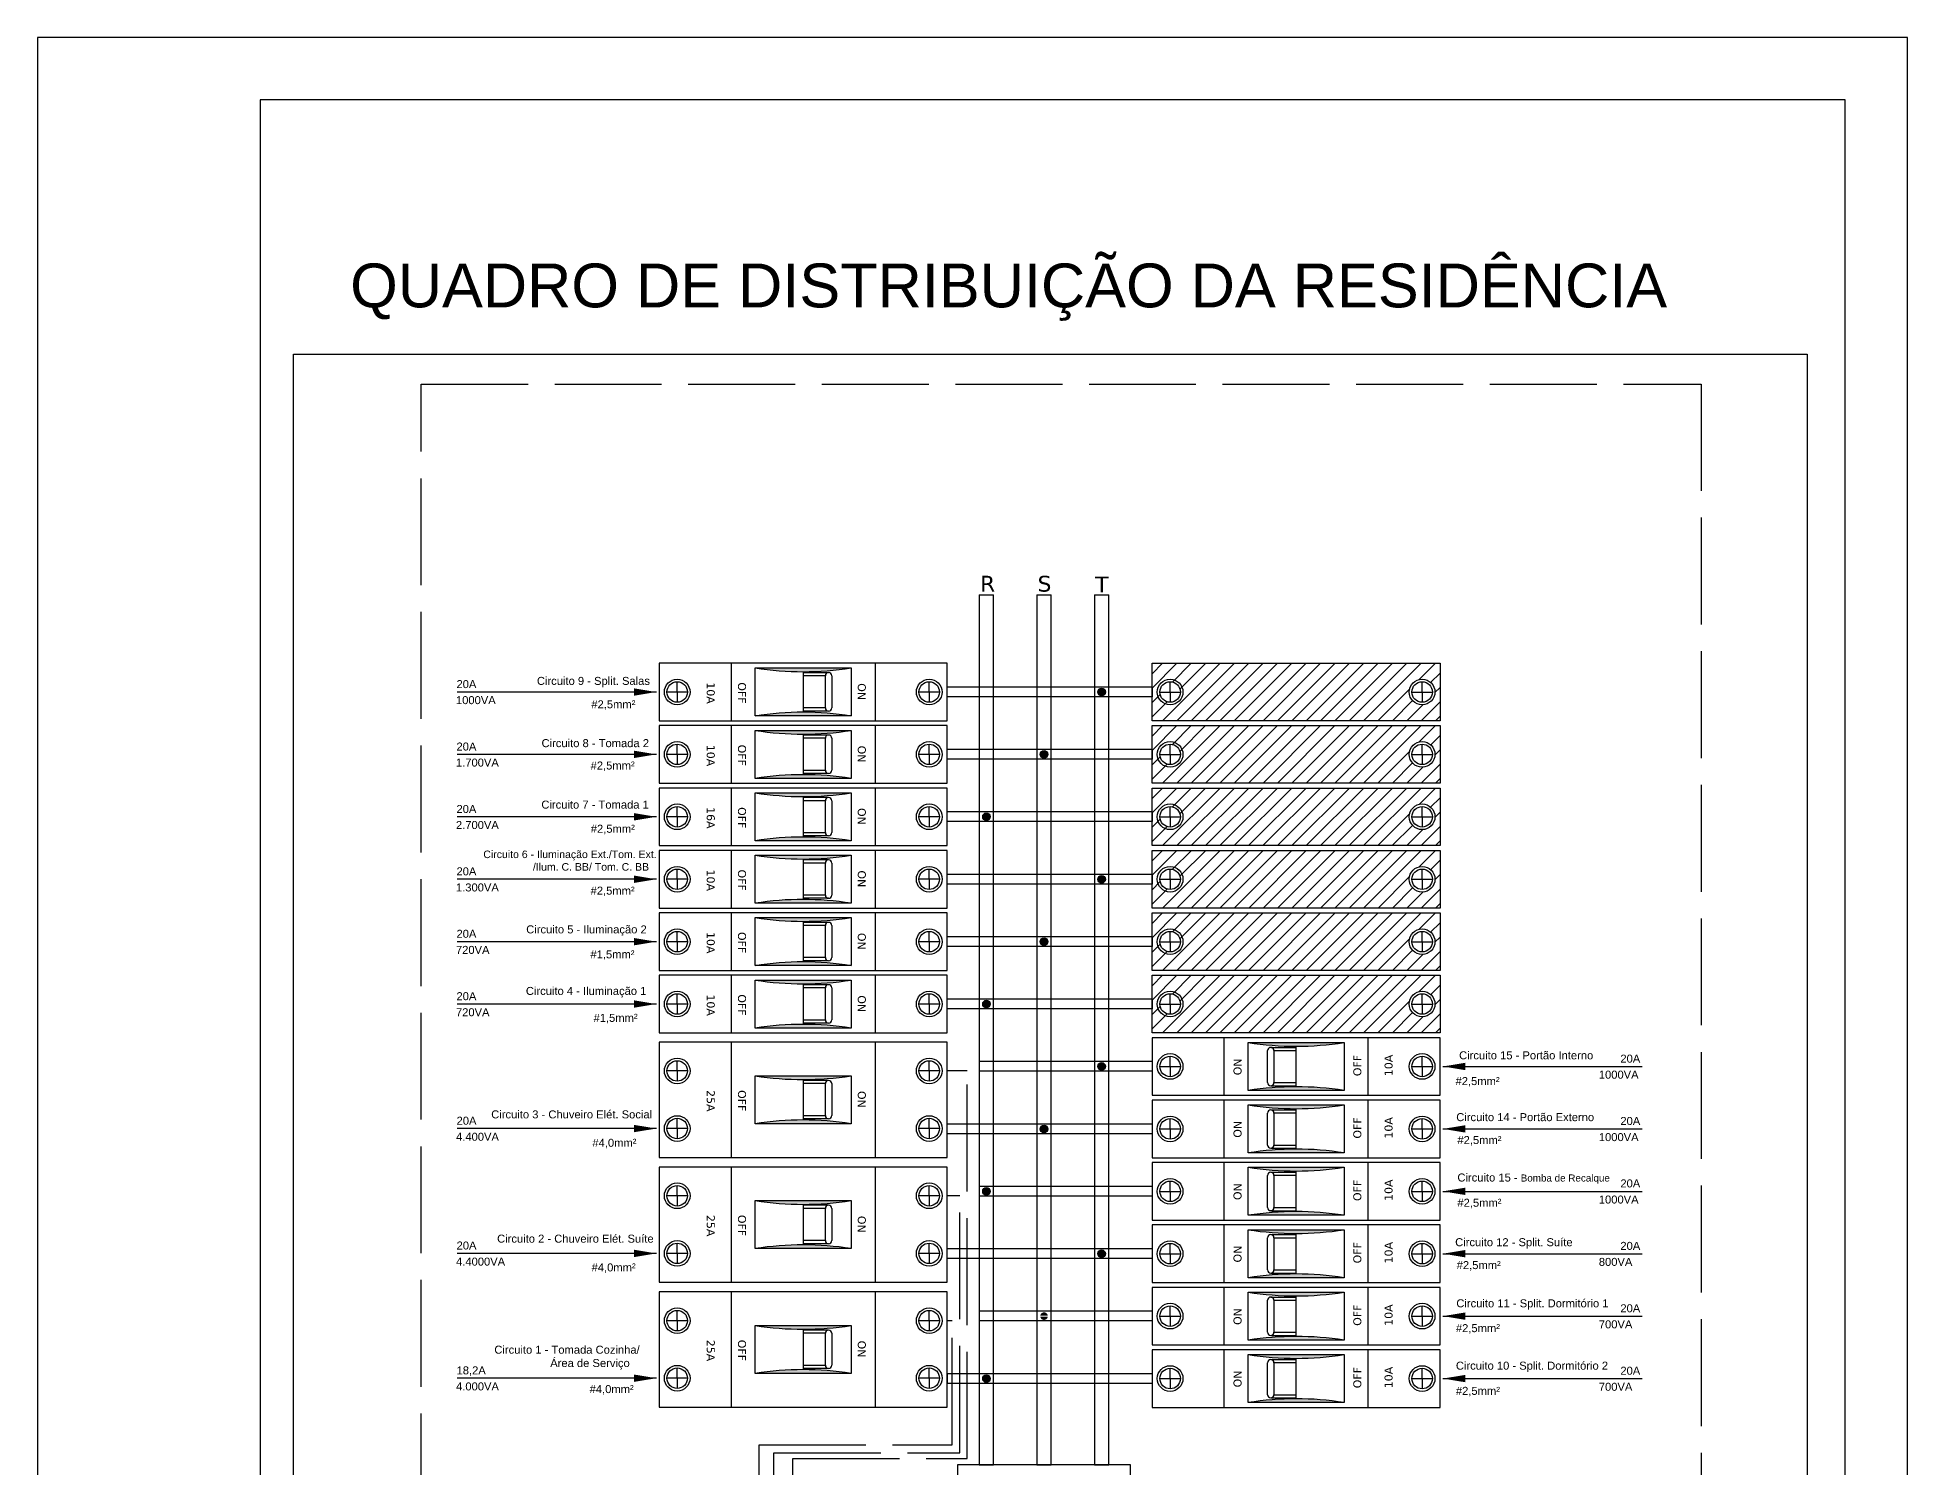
# Model space of a CAD drawing. Header units: millimetres. Extents: x 5615 to 8662, y 3122 to 4264.
# Drawn here: x 7631.1 to 7841.1, y 4103.7 to 4264.3 of the extents above; entities that cross this region are included whole.
import ezdxf

# ---------------------------------------------------------------- set-up
doc = ezdxf.new("R2010")
doc.units = ezdxf.units.MM
doc.linetypes.add('ACAD_ISO02W100', pattern=[15, 12, -3])
doc.layers.add('Neutro', color=4, linetype='ACAD_ISO02W100')
doc.layers.add('Texto', color=30, linetype='Continuous')
doc.styles.get("Standard").update_dxf_attribs({"font": 'arial.ttf'})
doc.dimstyles.new('ISO-25', dxfattribs={"dimtxt": 2.5, "dimasz": 2.5, "dimexe": 1.25, "dimexo": 0.625, "dimtad": 1, "dimtxsty": 'Standard', "dimcen": 2.5, "dimadec": 0, "dimazin": 0, "dimtfac": 1, "dimtmove": 0, "dimatfit": 3, "dimfxl": 1, "dimarcsym": 0})

msp = doc.modelspace()

# ---------------------------------------------------------------- hatches: boundary and pattern name
for points in [[(7722.44, 4193.51), (7711.66, 4193.51, 0.078466)], [(7722.44, 4188.12, 0.078466), (7711.66, 4188.12)], [(7722.44, 4186.5), (7711.66, 4186.5, 0.078466)], [(7722.44, 4181.11, 0.078466), (7711.66, 4181.11)], [(7722.44, 4179.49), (7711.66, 4179.49, 0.078466)], [(7722.44, 4174.1, 0.078466), (7711.66, 4174.1)], [(7722.44, 4172.49), (7711.66, 4172.49, 0.078466)], [(7722.44, 4167.1, 0.078466), (7711.66, 4167.1)], [(7722.44, 4165.48), (7711.66, 4165.48, 0.078466)], [(7722.44, 4160.09, 0.078466), (7711.66, 4160.09)], [(7722.44, 4158.47), (7711.66, 4158.47, 0.078466)], [(7722.44, 4153.08, 0.078466), (7711.66, 4153.08)], [(7767, 4151.46, 0.078466), (7777.79, 4151.46)], [(7722.44, 4147.73), (7711.66, 4147.73, 0.078466)], [(7767, 4146.07), (7777.79, 4146.07, 0.078466)], [(7767, 4144.46, 0.078466), (7777.79, 4144.46)], [(7722.44, 4142.34, 0.078466), (7711.66, 4142.34)], [(7767, 4139.07), (7777.79, 4139.07, 0.078466)], [(7767, 4137.45, 0.078466), (7777.79, 4137.45)], [(7722.44, 4133.71), (7711.66, 4133.71, 0.078466)], [(7767, 4132.06), (7777.79, 4132.06, 0.078466)], [(7722.44, 4128.32, 0.078466), (7711.66, 4128.32)], [(7767, 4130.44, 0.078466), (7777.79, 4130.44)], [(7767, 4125.05), (7777.79, 4125.05, 0.078466)], [(7767, 4123.43, 0.078466), (7777.79, 4123.43)], [(7722.44, 4119.7), (7711.66, 4119.7, 0.078466)], [(7767, 4118.04), (7777.79, 4118.04, 0.078466)], [(7767, 4116.43, 0.078466), (7777.79, 4116.43)], [(7722.44, 4114.31, 0.078466), (7711.66, 4114.31)], [(7767, 4111.03), (7777.79, 4111.03, 0.078466)]]:
    msp.add_hatch(color=256).paths.add_polyline_path(points)
h = msp.add_hatch(color=256)
h.paths.add_polyline_path([(7750.98, 4190.89, 0.843681), (7750.14, 4190.89)])
h.paths.add_polyline_path([(7750.98, 4190.74), (7750.14, 4190.74, 0.843681)])
h = msp.add_hatch(color=256)
h.paths.add_polyline_path([(7744.52, 4183.88, 0.843681), (7743.67, 4183.88)])
h.paths.add_polyline_path([(7744.52, 4183.74), (7743.67, 4183.74, 0.843681)])
h = msp.add_hatch(color=256)
h.paths.add_polyline_path([(7738.05, 4176.87, 0.843681), (7737.21, 4176.87)])
h.paths.add_polyline_path([(7738.05, 4176.73), (7737.21, 4176.73, 0.843681)])
h = msp.add_hatch(color=256)
h.paths.add_polyline_path([(7750.98, 4169.86, 0.843681), (7750.14, 4169.86)])
h.paths.add_polyline_path([(7750.98, 4169.72), (7750.14, 4169.72, 0.843681)])
h = msp.add_hatch(color=256)
h.paths.add_polyline_path([(7744.52, 4162.86, 0.843681), (7743.67, 4162.86)])
h.paths.add_polyline_path([(7744.52, 4162.71), (7743.67, 4162.71, 0.843681)])
h = msp.add_hatch(color=256)
h.paths.add_polyline_path([(7738.05, 4155.85, 0.843681), (7737.21, 4155.85)])
h.paths.add_polyline_path([(7738.05, 4155.7), (7737.21, 4155.7, 0.843681)])
h = msp.add_hatch(color=256)
h.paths.add_polyline_path([(7750.98, 4148.84, 0.843681), (7750.14, 4148.84)])
h.paths.add_polyline_path([(7750.98, 4148.7), (7750.14, 4148.7, 0.843681)])
h = msp.add_hatch(color=256)
h.paths.add_polyline_path([(7744.52, 4141.83, 0.843681), (7743.67, 4141.83)])
h.paths.add_polyline_path([(7744.52, 4141.69), (7743.67, 4141.69, 0.843681)])
h = msp.add_hatch(color=256)
h.paths.add_polyline_path([(7738.05, 4134.82, 0.843681), (7737.21, 4134.82)])
h.paths.add_polyline_path([(7738.05, 4134.68), (7737.21, 4134.68, 0.843681)])
h = msp.add_hatch(color=256)
h.paths.add_polyline_path([(7750.98, 4127.82, 0.843681), (7750.14, 4127.82)])
h.paths.add_polyline_path([(7750.98, 4127.67), (7750.14, 4127.67, 0.843681)])
h = msp.add_hatch(color=256)
h.paths.add_polyline_path([(7744.52, 4120.81, 0.843681), (7743.67, 4120.81)])
h.paths.add_polyline_path([(7744.52, 4120.67), (7743.67, 4120.67, 0.843681)])
h = msp.add_hatch(color=256)
h.paths.add_polyline_path([(7738.05, 4113.8, 0.843681), (7737.21, 4113.8)])
h.paths.add_polyline_path([(7738.05, 4113.66), (7737.21, 4113.66, 0.843681)])
at = {"layer": 'Texto'}
h = msp.add_hatch(dxfattribs=at)
h.set_pattern_fill('ANSI31', color=0, scale=0.35937)
h.set_pattern_definition([(45, (4226.6381, 2660.9429), (-0.80680866, 0.80680866), [])])
h.paths.add_polyline_path([(7756.22, 4187.58), (7788.57, 4187.58), (7788.57, 4194.05), (7756.22, 4194.05)])
h.paths.add_polyline_path([(7785.11, 4190.81, -1), (7787.98, 4190.81, -1)], flags=16)
h.paths.add_polyline_path([(7757.1, 4190.81, -1), (7759.39, 4190.81, -1)], flags=16)
h = msp.add_hatch(dxfattribs=at)
h.set_pattern_fill('ANSI31', color=0, scale=0.35937)
h.set_pattern_definition([(45, (4226.6381, 2653.9352), (-0.80680866, 0.80680866), [])])
h.paths.add_polyline_path([(7756.22, 4180.57), (7788.57, 4180.57), (7788.57, 4187.04), (7756.22, 4187.04)])
h.paths.add_polyline_path([(7785.11, 4183.81, -1), (7787.98, 4183.81, -1)], flags=16)
h.paths.add_polyline_path([(7757.1, 4183.81, -1), (7759.39, 4183.81, -1)], flags=16)
h = msp.add_hatch(dxfattribs=at)
h.set_pattern_fill('ANSI31', color=0, scale=0.35937)
h.set_pattern_definition([(45, (4226.6381, 2646.9275), (-0.80680866, 0.80680866), [])])
h.paths.add_polyline_path([(7756.22, 4173.56), (7788.57, 4173.56), (7788.57, 4180.03), (7756.22, 4180.03)])
h.paths.add_polyline_path([(7785.11, 4176.8, -1), (7787.98, 4176.8, -1)], flags=16)
h.paths.add_polyline_path([(7757.1, 4176.8, -1), (7759.39, 4176.8, -1)], flags=16)
h = msp.add_hatch(dxfattribs=at)
h.set_pattern_fill('ANSI31', color=0, scale=0.35937)
h.set_pattern_definition([(45, (4226.6381, 2639.9198), (-0.80680866, 0.80680866), [])])
h.paths.add_polyline_path([(7756.22, 4166.56), (7788.57, 4166.56), (7788.57, 4173.03), (7756.22, 4173.03)])
h.paths.add_polyline_path([(7785.11, 4169.79, -1), (7787.98, 4169.79, -1)], flags=16)
h.paths.add_polyline_path([(7757.1, 4169.79, -1), (7759.39, 4169.79, -1)], flags=16)
h = msp.add_hatch(dxfattribs=at)
h.set_pattern_fill('ANSI31', color=0, scale=0.35937)
h.set_pattern_definition([(45, (4226.6381, 2632.9121), (-0.80680866, 0.80680866), [])])
h.paths.add_polyline_path([(7756.22, 4159.55), (7788.57, 4159.55), (7788.57, 4166.02), (7756.22, 4166.02)])
h.paths.add_polyline_path([(7785.11, 4162.78, -1), (7787.98, 4162.78, -1)], flags=16)
h.paths.add_polyline_path([(7757.1, 4162.78, -1), (7759.39, 4162.78, -1)], flags=16)
h = msp.add_hatch(dxfattribs=at)
h.set_pattern_fill('ANSI31', color=0, scale=0.35937)
h.set_pattern_definition([(45, (4226.6381, 2625.9044), (-0.80680866, 0.80680866), [])])
h.paths.add_polyline_path([(7756.22, 4152.54), (7788.57, 4152.54), (7788.57, 4159.01), (7756.22, 4159.01)])
h.paths.add_polyline_path([(7785.11, 4155.78, -1), (7787.98, 4155.78, -1)], flags=16)
h.paths.add_polyline_path([(7757.1, 4155.78, -1), (7759.39, 4155.78, -1)], flags=16)

# ---------------------------------------------------------------- linework, layer by layer
for p, q in [((7631.06, 4264.31), (7631.06, 3967.31)), ((7841.06, 4264.31), (7631.06, 4264.31)), ((7841.06, 3967.31), (7841.06, 4264.31)), ((7656.06, 4257.31), (7656.06, 3974.31)), ((7834.06, 4257.31), (7656.06, 4257.31)), ((7834.06, 3974.31), (7834.06, 4257.31)), ((7700.88, 4194.05), (7700.88, 4187.58)), ((7733.22, 4194.05), (7700.88, 4194.05)), ((7708.97, 4194.05), (7708.97, 4187.58)), ((7725.14, 4194.05), (7725.14, 4187.58)), ((7733.22, 4187.58), (7733.22, 4194.05)), ((7702.9, 4190.81), (7702.9, 4191.96)), ((7711.66, 4188.12), (7711.66, 4193.51)), ((7711.66, 4193.51), (7722.44, 4193.51)), ((7717.05, 4193.09), (7717.05, 4188.54)), ((7719.9, 4192.98), (7717.05, 4192.98)), ((7719.54, 4192.63), (7717.05, 4192.63)), ((7719.54, 4189.03), (7719.54, 4192.63)), ((7720.26, 4192.63), (7720.26, 4189.03)), ((7722.44, 4193.51), (7722.44, 4188.12)), ((7731.2, 4190.81), (7731.2, 4191.96)), ((7758.25, 4190.81), (7758.25, 4191.96)), ((7786.55, 4190.81), (7786.55, 4191.96)), ((7702.9, 4190.81), (7701.76, 4190.81)), ((7704.05, 4190.81), (7702.9, 4190.81)), ((7702.9, 4190.81), (7702.9, 4189.67)), ((7731.2, 4190.81), (7730.06, 4190.81)), ((7732.35, 4190.81), (7731.2, 4190.81)), ((7731.2, 4190.81), (7731.2, 4189.67)), ((7733.22, 4190.28), (7733.22, 4191.35)), ((7733.22, 4190.28), (7733.22, 4191.35)), ((7750.14, 4190.89), (7750.98, 4190.89)), ((7750.14, 4190.74), (7750.98, 4190.74)), ((7757.1, 4190.81), (7758.25, 4190.81)), ((7758.25, 4190.81), (7758.25, 4189.67)), ((7758.25, 4190.81), (7759.39, 4190.81)), ((7785.4, 4190.81), (7786.55, 4190.81)), ((7786.55, 4190.81), (7786.55, 4189.67)), ((7786.55, 4190.81), (7787.69, 4190.81)), ((7700.88, 4187.58), (7733.22, 4187.58)), ((7722.44, 4188.12), (7711.66, 4188.12)), ((7719.54, 4189.02), (7717.05, 4189.02)), ((7719.9, 4188.67), (7717.05, 4188.67)), ((7700.88, 4187.04), (7700.88, 4180.57)), ((7733.22, 4187.04), (7700.88, 4187.04)), ((7708.97, 4187.04), (7708.97, 4180.57)), ((7711.66, 4181.11), (7711.66, 4186.5)), ((7711.66, 4186.5), (7722.44, 4186.5)), ((7717.05, 4186.08), (7717.05, 4181.53)), ((7719.9, 4185.98), (7717.05, 4185.98)), ((7719.54, 4185.62), (7717.05, 4185.62)), ((7719.54, 4182.02), (7719.54, 4185.62)), ((7720.26, 4185.62), (7720.26, 4182.02)), ((7722.44, 4186.5), (7722.44, 4181.11)), ((7725.14, 4187.04), (7725.14, 4180.57)), ((7733.22, 4180.57), (7733.22, 4187.04)), ((7702.9, 4183.81), (7701.76, 4183.81)), ((7702.9, 4183.81), (7702.9, 4184.95)), ((7704.05, 4183.81), (7702.9, 4183.81)), ((7702.9, 4183.81), (7702.9, 4182.66)), ((7731.2, 4183.81), (7730.06, 4183.81)), ((7731.2, 4183.81), (7731.2, 4184.95)), ((7732.35, 4183.81), (7731.2, 4183.81)), ((7731.2, 4183.81), (7731.2, 4182.66)), ((7733.22, 4183.27), (7733.22, 4184.35)), ((7733.22, 4183.27), (7733.22, 4184.35)), ((7743.67, 4183.88), (7744.52, 4183.88)), ((7743.67, 4183.74), (7744.52, 4183.74)), ((7757.1, 4183.81), (7758.25, 4183.81)), ((7758.25, 4183.81), (7758.25, 4184.95)), ((7758.25, 4183.81), (7758.25, 4182.66)), ((7758.25, 4183.81), (7759.39, 4183.81)), ((7785.4, 4183.81), (7786.55, 4183.81)), ((7786.55, 4183.81), (7786.55, 4184.95)), ((7786.55, 4183.81), (7786.55, 4182.66)), ((7786.55, 4183.81), (7787.69, 4183.81)), ((7722.44, 4181.11), (7711.66, 4181.11)), ((7719.54, 4182.01), (7717.05, 4182.01)), ((7719.9, 4181.66), (7717.05, 4181.66)), ((7700.88, 4180.57), (7733.22, 4180.57)), ((7700.88, 4180.03), (7700.88, 4173.56)), ((7733.22, 4180.03), (7700.88, 4180.03)), ((7708.97, 4180.03), (7708.97, 4173.56)), ((7711.66, 4174.1), (7711.66, 4179.49)), ((7711.66, 4179.49), (7722.44, 4179.49)), ((7717.05, 4179.07), (7717.05, 4174.53)), ((7722.44, 4179.49), (7722.44, 4174.1)), ((7725.14, 4180.03), (7725.14, 4173.56)), ((7733.22, 4173.56), (7733.22, 4180.03)), ((7702.9, 4176.8), (7702.9, 4177.95)), ((7719.9, 4178.97), (7717.05, 4178.97)), ((7719.54, 4178.61), (7717.05, 4178.61)), ((7719.54, 4175.02), (7719.54, 4178.61)), ((7720.26, 4178.61), (7720.26, 4175.02)), ((7731.2, 4176.8), (7731.2, 4177.95)), ((7733.22, 4176.26), (7733.22, 4177.34)), ((7733.22, 4176.26), (7733.22, 4177.34)), ((7758.25, 4176.8), (7758.25, 4177.95)), ((7786.55, 4176.8), (7786.55, 4177.95)), ((7702.9, 4176.8), (7701.76, 4176.8)), ((7704.05, 4176.8), (7702.9, 4176.8)), ((7702.9, 4176.8), (7702.9, 4175.65)), ((7719.54, 4175), (7717.05, 4175)), ((7731.2, 4176.8), (7730.06, 4176.8)), ((7732.35, 4176.8), (7731.2, 4176.8)), ((7731.2, 4176.8), (7731.2, 4175.65)), ((7737.21, 4176.87), (7738.05, 4176.87)), ((7737.21, 4176.73), (7738.05, 4176.73)), ((7757.1, 4176.8), (7758.25, 4176.8)), ((7758.25, 4176.8), (7758.25, 4175.65)), ((7758.25, 4176.8), (7759.39, 4176.8)), ((7785.4, 4176.8), (7786.55, 4176.8)), ((7786.55, 4176.8), (7786.55, 4175.65)), ((7786.55, 4176.8), (7787.69, 4176.8)), ((7700.88, 4173.56), (7733.22, 4173.56)), ((7700.88, 4173.03), (7700.88, 4166.56)), ((7733.22, 4173.03), (7700.88, 4173.03)), ((7708.97, 4173.03), (7708.97, 4166.56)), ((7722.44, 4174.1), (7711.66, 4174.1)), ((7719.9, 4174.66), (7717.05, 4174.66)), ((7725.14, 4173.03), (7725.14, 4166.56)), ((7733.22, 4166.56), (7733.22, 4173.03)), ((7702.9, 4169.79), (7702.9, 4170.94)), ((7711.66, 4167.1), (7711.66, 4172.49)), ((7711.66, 4172.49), (7722.44, 4172.49)), ((7717.05, 4172.06), (7717.05, 4167.52)), ((7719.9, 4171.96), (7717.05, 4171.96)), ((7719.54, 4171.6), (7717.05, 4171.6)), ((7719.54, 4168.01), (7719.54, 4171.6)), ((7720.26, 4171.6), (7720.26, 4168.01)), ((7722.44, 4172.49), (7722.44, 4167.1)), ((7731.2, 4169.79), (7731.2, 4170.94)), ((7758.25, 4169.79), (7758.25, 4170.94)), ((7786.55, 4169.79), (7786.55, 4170.94)), ((7702.9, 4169.79), (7701.76, 4169.79)), ((7704.05, 4169.79), (7702.9, 4169.79)), ((7702.9, 4169.79), (7702.9, 4168.64)), ((7731.2, 4169.79), (7730.06, 4169.79)), ((7732.35, 4169.79), (7731.2, 4169.79)), ((7731.2, 4169.79), (7731.2, 4168.64)), ((7733.22, 4169.25), (7733.22, 4170.33)), ((7733.22, 4169.25), (7733.22, 4170.33)), ((7750.14, 4169.86), (7750.98, 4169.86)), ((7750.14, 4169.72), (7750.98, 4169.72)), ((7757.1, 4169.79), (7758.25, 4169.79)), ((7758.25, 4169.79), (7758.25, 4168.64)), ((7758.25, 4169.79), (7759.39, 4169.79)), ((7785.4, 4169.79), (7786.55, 4169.79)), ((7786.55, 4169.79), (7786.55, 4168.64)), ((7786.55, 4169.79), (7787.69, 4169.79)), ((7700.88, 4166.56), (7733.22, 4166.56)), ((7722.44, 4167.1), (7711.66, 4167.1)), ((7719.54, 4167.99), (7717.05, 4167.99)), ((7719.9, 4167.65), (7717.05, 4167.65)), ((7700.88, 4166.02), (7700.88, 4159.55)), ((7733.22, 4166.02), (7700.88, 4166.02)), ((7708.97, 4166.02), (7708.97, 4159.55)), ((7711.66, 4160.09), (7711.66, 4165.48)), ((7711.66, 4165.48), (7722.44, 4165.48)), ((7717.05, 4165.06), (7717.05, 4160.51)), ((7719.9, 4164.95), (7717.05, 4164.95)), ((7719.54, 4164.59), (7717.05, 4164.59)), ((7719.54, 4161), (7719.54, 4164.59)), ((7720.26, 4164.59), (7720.26, 4161)), ((7722.44, 4165.48), (7722.44, 4160.09)), ((7725.14, 4166.02), (7725.14, 4159.55)), ((7733.22, 4159.55), (7733.22, 4166.02)), ((7702.9, 4162.78), (7701.76, 4162.78)), ((7702.9, 4162.78), (7702.9, 4163.93)), ((7704.05, 4162.78), (7702.9, 4162.78)), ((7702.9, 4162.78), (7702.9, 4161.64)), ((7731.2, 4162.78), (7730.06, 4162.78)), ((7731.2, 4162.78), (7731.2, 4163.93)), ((7732.35, 4162.78), (7731.2, 4162.78)), ((7731.2, 4162.78), (7731.2, 4161.64)), ((7733.22, 4162.24), (7733.22, 4163.32)), ((7733.22, 4162.24), (7733.22, 4163.32)), ((7743.67, 4162.86), (7744.52, 4162.86)), ((7743.67, 4162.71), (7744.52, 4162.71)), ((7757.1, 4162.78), (7758.25, 4162.78)), ((7758.25, 4162.78), (7758.25, 4163.93)), ((7758.25, 4162.78), (7758.25, 4161.64)), ((7758.25, 4162.78), (7759.39, 4162.78)), ((7785.4, 4162.78), (7786.55, 4162.78)), ((7786.55, 4162.78), (7786.55, 4163.93)), ((7786.55, 4162.78), (7786.55, 4161.64)), ((7786.55, 4162.78), (7787.69, 4162.78)), ((7719.54, 4160.99), (7717.05, 4160.99)), ((7719.9, 4160.64), (7717.05, 4160.64)), ((7700.88, 4159.55), (7733.22, 4159.55)), ((7700.88, 4159.01), (7700.88, 4152.54)), ((7733.22, 4159.01), (7700.88, 4159.01)), ((7708.97, 4159.01), (7708.97, 4152.54)), ((7722.44, 4160.09), (7711.66, 4160.09)), ((7711.66, 4153.08), (7711.66, 4158.47)), ((7711.66, 4158.47), (7722.44, 4158.47)), ((7717.05, 4158.05), (7717.05, 4153.5)), ((7722.44, 4158.47), (7722.44, 4153.08)), ((7725.14, 4159.01), (7725.14, 4152.54)), ((7733.22, 4152.54), (7733.22, 4159.01)), ((7702.9, 4155.78), (7702.9, 4156.92)), ((7719.9, 4157.95), (7717.05, 4157.95)), ((7719.54, 4157.59), (7717.05, 4157.59)), ((7719.54, 4153.99), (7719.54, 4157.59)), ((7720.26, 4157.59), (7720.26, 4153.99)), ((7731.2, 4155.78), (7731.2, 4156.92)), ((7733.22, 4155.24), (7733.22, 4156.32)), ((7733.22, 4155.24), (7733.22, 4156.32)), ((7756.22, 4156.32), (7756.22, 4155.24)), ((7758.25, 4155.78), (7758.25, 4156.92)), ((7786.55, 4155.78), (7786.55, 4156.92)), ((7702.9, 4155.78), (7701.76, 4155.78)), ((7704.05, 4155.78), (7702.9, 4155.78)), ((7702.9, 4155.78), (7702.9, 4154.63)), ((7719.54, 4153.98), (7717.05, 4153.98)), ((7731.2, 4155.78), (7730.06, 4155.78)), ((7732.35, 4155.78), (7731.2, 4155.78)), ((7731.2, 4155.78), (7731.2, 4154.63)), ((7737.21, 4155.85), (7738.05, 4155.85)), ((7737.21, 4155.7), (7738.05, 4155.7)), ((7757.1, 4155.78), (7758.25, 4155.78)), ((7758.25, 4155.78), (7758.25, 4154.63)), ((7758.25, 4155.78), (7759.39, 4155.78)), ((7785.4, 4155.78), (7786.55, 4155.78)), ((7786.55, 4155.78), (7786.55, 4154.63)), ((7786.55, 4155.78), (7787.69, 4155.78)), ((7700.88, 4152.54), (7733.22, 4152.54)), ((7722.44, 4153.08), (7711.66, 4153.08)), ((7719.9, 4153.63), (7717.05, 4153.63)), ((7788.57, 4152), (7756.22, 4152)), ((7756.22, 4152), (7756.22, 4145.53)), ((7764.31, 4145.53), (7764.31, 4152)), ((7780.48, 4145.53), (7780.48, 4152)), ((7788.57, 4145.53), (7788.57, 4152)), ((7700.88, 4151.5), (7700.88, 4138.56)), ((7733.22, 4151.5), (7700.88, 4151.5)), ((7708.97, 4151.5), (7708.97, 4138.56)), ((7725.14, 4151.5), (7725.14, 4138.56)), ((7733.22, 4138.56), (7733.22, 4151.5)), ((7758.25, 4148.77), (7758.25, 4149.92)), ((7767, 4146.07), (7767, 4151.46)), ((7767, 4151.46), (7777.79, 4151.46)), ((7769.19, 4146.96), (7769.19, 4150.55)), ((7769.55, 4150.91), (7772.4, 4150.91)), ((7769.91, 4150.57), (7772.4, 4150.57)), ((7769.91, 4150.55), (7769.91, 4146.96)), ((7772.4, 4146.5), (7772.4, 4151.04)), ((7777.79, 4151.46), (7777.79, 4146.07)), ((7786.55, 4148.77), (7786.55, 4149.92)), ((7702.9, 4148.27), (7701.76, 4148.27)), ((7702.9, 4148.27), (7702.9, 4149.41)), ((7704.05, 4148.27), (7702.9, 4148.27)), ((7702.9, 4148.27), (7702.9, 4147.12)), ((7711.66, 4142.34), (7711.66, 4147.73)), ((7711.66, 4147.73), (7722.44, 4147.73)), ((7722.44, 4147.73), (7722.44, 4142.34)), ((7731.2, 4148.27), (7730.06, 4148.27)), ((7731.2, 4148.27), (7731.2, 4149.41)), ((7732.35, 4148.27), (7731.2, 4148.27)), ((7731.2, 4148.27), (7731.2, 4147.12)), ((7733.22, 4148.23), (7733.22, 4149.31)), ((7750.14, 4148.84), (7750.98, 4148.84)), ((7750.14, 4148.7), (7750.98, 4148.7)), ((7756.22, 4149.31), (7756.22, 4148.23)), ((7757.1, 4148.77), (7758.25, 4148.77)), ((7758.25, 4148.77), (7758.25, 4147.62)), ((7758.25, 4148.77), (7759.39, 4148.77)), ((7785.4, 4148.77), (7786.55, 4148.77)), ((7786.55, 4148.77), (7786.55, 4147.62)), ((7786.55, 4148.77), (7787.69, 4148.77)), ((7717.05, 4147.3), (7717.05, 4142.76)), ((7719.9, 4147.2), (7717.05, 4147.2)), ((7719.54, 4146.84), (7717.05, 4146.84)), ((7719.54, 4143.25), (7719.54, 4146.84)), ((7720.26, 4146.84), (7720.26, 4143.25)), ((7756.22, 4145.53), (7788.57, 4145.53)), ((7777.79, 4146.07), (7767, 4146.07)), ((7769.55, 4146.6), (7772.4, 4146.6)), ((7769.91, 4146.96), (7772.4, 4146.96)), ((7788.57, 4144.99), (7756.22, 4144.99)), ((7756.22, 4144.99), (7756.22, 4138.53)), ((7764.31, 4138.53), (7764.31, 4144.99)), ((7767, 4139.07), (7767, 4144.46)), ((7767, 4144.46), (7777.79, 4144.46)), ((7769.19, 4139.95), (7769.19, 4143.54)), ((7769.55, 4143.9), (7772.4, 4143.9)), ((7769.91, 4143.56), (7772.4, 4143.56)), ((7769.91, 4143.54), (7769.91, 4139.95)), ((7772.4, 4139.49), (7772.4, 4144.03)), ((7777.79, 4144.46), (7777.79, 4139.07)), ((7780.48, 4138.53), (7780.48, 4144.99)), ((7788.57, 4138.53), (7788.57, 4144.99)), ((7702.9, 4141.8), (7701.76, 4141.8)), ((7702.9, 4141.8), (7702.9, 4142.94)), ((7704.05, 4141.8), (7702.9, 4141.8)), ((7702.9, 4141.8), (7702.9, 4140.65)), ((7722.44, 4142.34), (7711.66, 4142.34)), ((7719.54, 4143.23), (7717.05, 4143.23)), ((7719.9, 4142.89), (7717.05, 4142.89)), ((7731.2, 4141.8), (7730.06, 4141.8)), ((7731.2, 4141.8), (7731.2, 4142.94)), ((7732.35, 4141.8), (7731.2, 4141.8)), ((7731.2, 4141.8), (7731.2, 4140.65)), ((7733.22, 4141.22), (7733.22, 4142.3)), ((7743.67, 4141.83), (7744.52, 4141.83)), ((7743.67, 4141.69), (7744.52, 4141.69)), ((7756.22, 4142.3), (7756.22, 4141.22)), ((7757.1, 4141.76), (7758.25, 4141.76)), ((7758.25, 4141.76), (7758.25, 4142.91)), ((7758.25, 4141.76), (7758.25, 4140.61)), ((7758.25, 4141.76), (7759.39, 4141.76)), ((7785.4, 4141.76), (7786.55, 4141.76)), ((7786.55, 4141.76), (7786.55, 4142.91)), ((7786.55, 4141.76), (7786.55, 4140.61)), ((7786.55, 4141.76), (7787.69, 4141.76)), ((7769.55, 4139.59), (7772.4, 4139.59)), ((7769.91, 4139.95), (7772.4, 4139.95)), ((7700.88, 4138.56), (7733.22, 4138.56)), ((7700.88, 4137.48), (7700.88, 4124.55)), ((7733.22, 4137.48), (7700.88, 4137.48)), ((7708.97, 4137.48), (7708.97, 4124.55)), ((7725.14, 4137.48), (7725.14, 4124.55)), ((7733.22, 4124.55), (7733.22, 4137.48)), ((7756.22, 4138.53), (7788.57, 4138.53)), ((7788.57, 4137.99), (7756.22, 4137.99)), ((7756.22, 4137.99), (7756.22, 4131.52)), ((7764.31, 4131.52), (7764.31, 4137.99)), ((7777.79, 4139.07), (7767, 4139.07)), ((7767, 4132.06), (7767, 4137.45)), ((7767, 4137.45), (7777.79, 4137.45)), ((7772.4, 4132.48), (7772.4, 4137.03)), ((7777.79, 4137.45), (7777.79, 4132.06)), ((7780.48, 4131.52), (7780.48, 4137.99)), ((7788.57, 4131.52), (7788.57, 4137.99)), ((7702.9, 4134.25), (7702.9, 4135.4)), ((7731.2, 4134.25), (7731.2, 4135.4)), ((7733.22, 4134.21), (7733.22, 4135.29)), ((7756.22, 4135.29), (7756.22, 4134.21)), ((7758.25, 4134.75), (7758.25, 4135.9)), ((7769.19, 4132.94), (7769.19, 4136.54)), ((7769.55, 4136.89), (7772.4, 4136.89)), ((7769.91, 4136.55), (7772.4, 4136.55)), ((7769.91, 4136.54), (7769.91, 4132.94)), ((7786.55, 4134.75), (7786.55, 4135.9)), ((7702.9, 4134.25), (7701.76, 4134.25)), ((7704.05, 4134.25), (7702.9, 4134.25)), ((7702.9, 4134.25), (7702.9, 4133.1)), ((7711.66, 4128.32), (7711.66, 4133.71)), ((7711.66, 4133.71), (7722.44, 4133.71)), ((7717.05, 4133.29), (7717.05, 4128.74)), ((7719.9, 4133.19), (7717.05, 4133.19)), ((7719.54, 4132.83), (7717.05, 4132.83)), ((7719.54, 4129.23), (7719.54, 4132.83)), ((7720.26, 4132.83), (7720.26, 4129.23)), ((7722.44, 4133.71), (7722.44, 4128.32)), ((7731.2, 4134.25), (7730.06, 4134.25)), ((7732.35, 4134.25), (7731.2, 4134.25)), ((7731.2, 4134.25), (7731.2, 4133.1)), ((7737.21, 4134.82), (7738.05, 4134.82)), ((7737.21, 4134.68), (7738.05, 4134.68)), ((7757.1, 4134.75), (7758.25, 4134.75)), ((7758.25, 4134.75), (7758.25, 4133.61)), ((7758.25, 4134.75), (7759.39, 4134.75)), ((7769.91, 4132.94), (7772.4, 4132.94)), ((7785.4, 4134.75), (7786.55, 4134.75)), ((7786.55, 4134.75), (7786.55, 4133.61)), ((7786.55, 4134.75), (7787.69, 4134.75)), ((7756.22, 4131.52), (7788.57, 4131.52)), ((7788.57, 4130.98), (7756.22, 4130.98)), ((7756.22, 4130.98), (7756.22, 4124.51)), ((7764.31, 4124.51), (7764.31, 4130.98)), ((7777.79, 4132.06), (7767, 4132.06)), ((7769.55, 4132.58), (7772.4, 4132.58)), ((7780.48, 4124.51), (7780.48, 4130.98)), ((7788.57, 4124.51), (7788.57, 4130.98)), ((7702.9, 4127.78), (7702.9, 4128.93)), ((7719.54, 4129.22), (7717.05, 4129.22)), ((7719.9, 4128.87), (7717.05, 4128.87)), ((7731.2, 4127.78), (7731.2, 4128.93)), ((7758.25, 4127.75), (7758.25, 4128.89)), ((7767, 4125.05), (7767, 4130.44)), ((7767, 4130.44), (7777.79, 4130.44)), ((7769.19, 4125.93), (7769.19, 4129.53)), ((7769.55, 4129.89), (7772.4, 4129.89)), ((7769.91, 4129.54), (7772.4, 4129.54)), ((7769.91, 4129.53), (7769.91, 4125.93)), ((7772.4, 4125.47), (7772.4, 4130.02)), ((7777.79, 4130.44), (7777.79, 4125.05)), ((7786.55, 4127.75), (7786.55, 4128.89)), ((7702.9, 4127.78), (7701.76, 4127.78)), ((7704.05, 4127.78), (7702.9, 4127.78)), ((7702.9, 4127.78), (7702.9, 4126.63)), ((7722.44, 4128.32), (7711.66, 4128.32)), ((7731.2, 4127.78), (7730.06, 4127.78)), ((7732.35, 4127.78), (7731.2, 4127.78)), ((7731.2, 4127.78), (7731.2, 4126.63)), ((7733.22, 4127.21), (7733.22, 4128.28)), ((7750.14, 4127.82), (7750.98, 4127.82)), ((7750.14, 4127.67), (7750.98, 4127.67)), ((7756.22, 4128.28), (7756.22, 4127.21)), ((7757.1, 4127.75), (7758.25, 4127.75)), ((7758.25, 4127.75), (7758.25, 4126.6)), ((7758.25, 4127.75), (7759.39, 4127.75)), ((7785.4, 4127.75), (7786.55, 4127.75)), ((7786.55, 4127.75), (7786.55, 4126.6)), ((7786.55, 4127.75), (7787.69, 4127.75)), ((7700.88, 4124.55), (7733.22, 4124.55)), ((7756.22, 4124.51), (7788.57, 4124.51)), ((7777.79, 4125.05), (7767, 4125.05)), ((7769.55, 4125.57), (7772.4, 4125.57)), ((7769.91, 4125.93), (7772.4, 4125.93)), ((7700.88, 4123.47), (7700.88, 4110.53)), ((7733.22, 4123.47), (7700.88, 4123.47)), ((7708.97, 4123.47), (7708.97, 4110.53)), ((7725.14, 4123.47), (7725.14, 4110.53)), ((7733.22, 4110.53), (7733.22, 4123.47)), ((7788.57, 4123.97), (7756.22, 4123.97)), ((7756.22, 4123.97), (7756.22, 4117.5)), ((7764.31, 4117.5), (7764.31, 4123.97)), ((7767, 4118.04), (7767, 4123.43)), ((7767, 4123.43), (7777.79, 4123.43)), ((7769.19, 4118.93), (7769.19, 4122.52)), ((7769.55, 4122.88), (7772.4, 4122.88)), ((7769.91, 4122.53), (7772.4, 4122.53)), ((7769.91, 4122.52), (7769.91, 4118.93)), ((7772.4, 4118.47), (7772.4, 4123.01)), ((7777.79, 4123.43), (7777.79, 4118.04)), ((7780.48, 4117.5), (7780.48, 4123.97)), ((7788.57, 4117.5), (7788.57, 4123.97)), ((7702.9, 4120.23), (7701.76, 4120.23)), ((7702.9, 4120.23), (7702.9, 4121.38)), ((7704.05, 4120.23), (7702.9, 4120.23)), ((7702.9, 4120.23), (7702.9, 4119.09)), ((7731.2, 4120.23), (7730.06, 4120.23)), ((7731.2, 4120.23), (7731.2, 4121.38)), ((7732.35, 4120.23), (7731.2, 4120.23)), ((7731.2, 4120.23), (7731.2, 4119.09)), ((7733.22, 4120.2), (7733.22, 4121.28)), ((7756.22, 4121.28), (7756.22, 4120.2)), ((7757.1, 4120.74), (7758.25, 4120.74)), ((7758.25, 4120.74), (7758.25, 4121.88)), ((7758.25, 4120.74), (7758.25, 4119.59)), ((7758.25, 4120.74), (7759.39, 4120.74)), ((7785.4, 4120.74), (7786.55, 4120.74)), ((7786.55, 4120.74), (7786.55, 4121.88)), ((7786.55, 4120.74), (7786.55, 4119.59)), ((7786.55, 4120.74), (7787.69, 4120.74)), ((7711.66, 4114.31), (7711.66, 4119.7)), ((7711.66, 4119.7), (7722.44, 4119.7)), ((7717.05, 4119.27), (7717.05, 4114.73)), ((7719.9, 4119.17), (7717.05, 4119.17)), ((7719.54, 4118.81), (7717.05, 4118.81)), ((7719.54, 4115.22), (7719.54, 4118.81)), ((7720.26, 4118.81), (7720.26, 4115.22)), ((7722.44, 4119.7), (7722.44, 4114.31)), ((7769.55, 4118.57), (7772.4, 4118.57)), ((7769.91, 4118.93), (7772.4, 4118.93)), ((7756.22, 4117.5), (7788.57, 4117.5)), ((7788.57, 4116.96), (7756.22, 4116.96)), ((7756.22, 4116.96), (7756.22, 4110.5)), ((7764.31, 4110.5), (7764.31, 4116.96)), ((7777.79, 4118.04), (7767, 4118.04)), ((7767, 4111.03), (7767, 4116.43)), ((7767, 4116.43), (7777.79, 4116.43)), ((7772.4, 4111.46), (7772.4, 4116)), ((7777.79, 4116.43), (7777.79, 4111.03)), ((7780.48, 4110.5), (7780.48, 4116.96)), ((7788.57, 4110.5), (7788.57, 4116.96)), ((7702.9, 4113.77), (7702.9, 4114.91)), ((7722.44, 4114.31), (7711.66, 4114.31)), ((7719.54, 4115.2), (7717.05, 4115.2)), ((7719.9, 4114.86), (7717.05, 4114.86)), ((7731.2, 4113.77), (7731.2, 4114.91)), ((7733.22, 4114.27), (7733.22, 4113.19)), ((7756.22, 4114.27), (7756.22, 4113.19)), ((7758.25, 4113.73), (7758.25, 4114.88)), ((7769.19, 4111.92), (7769.19, 4115.51)), ((7769.55, 4115.87), (7772.4, 4115.87)), ((7769.91, 4115.53), (7772.4, 4115.53)), ((7769.91, 4115.51), (7769.91, 4111.92)), ((7786.55, 4113.73), (7786.55, 4114.88)), ((7702.9, 4113.77), (7701.76, 4113.77)), ((7704.05, 4113.77), (7702.9, 4113.77)), ((7702.9, 4113.77), (7702.9, 4112.62)), ((7731.2, 4113.77), (7730.06, 4113.77)), ((7732.35, 4113.77), (7731.2, 4113.77)), ((7731.2, 4113.77), (7731.2, 4112.62)), ((7737.21, 4113.8), (7738.05, 4113.8)), ((7737.21, 4113.66), (7738.05, 4113.66)), ((7757.1, 4113.73), (7758.25, 4113.73)), ((7758.25, 4113.73), (7758.25, 4112.58)), ((7758.25, 4113.73), (7759.39, 4113.73)), ((7769.91, 4111.92), (7772.4, 4111.92)), ((7785.4, 4113.73), (7786.55, 4113.73)), ((7786.55, 4113.73), (7786.55, 4112.58)), ((7786.55, 4113.73), (7787.69, 4113.73)), ((7700.88, 4110.53), (7733.22, 4110.53)), ((7756.22, 4110.5), (7788.57, 4110.5)), ((7777.79, 4111.03), (7767, 4111.03)), ((7769.55, 4111.56), (7772.4, 4111.56)), ((7753.8, 4104.03), (7734.39, 4104.03)), ((7734.39, 4104.03), (7734.39, 4071.68)), ((7736.82, 4104.03), (7738.43, 4104.03)), ((7743.29, 4104.03), (7744.9, 4104.03)), ((7749.76, 4104.03), (7751.37, 4104.03)), ((7753.8, 4071.68), (7753.8, 4104.03))]:
    msp.add_line(p, q)
at = {"color": 3, "linetype": 'ACAD_ISO02W100'}
for p, q in [((7674.15, 4225.39), (7817.89, 4225.39)), ((7674.15, 4037.8), (7674.15, 4225.39)), ((7817.89, 4225.39), (7817.89, 4037.8))]:
    msp.add_line(p, q, dxfattribs=at)
at = {"color": 5}
for p, q in [((7736.82, 4201.71), (7736.82, 4104.03)), ((7736.82, 4201.71), (7738.43, 4201.71)), ((7738.43, 4104.03), (7738.43, 4201.71)), ((7743.29, 4201.71), (7743.29, 4104.03)), ((7743.29, 4201.71), (7744.9, 4201.71)), ((7744.9, 4104.03), (7744.9, 4201.71)), ((7749.76, 4201.71), (7749.76, 4104.03)), ((7749.76, 4201.71), (7751.37, 4201.71)), ((7751.37, 4104.03), (7751.37, 4201.71))]:
    msp.add_line(p, q, dxfattribs=at)
at = {"color": 2}
for p, q in [((7756.22, 4191.35), (7733.22, 4191.35)), ((7756.22, 4190.28), (7733.22, 4190.28)), ((7756.22, 4184.35), (7733.22, 4184.35)), ((7756.22, 4183.27), (7733.22, 4183.27)), ((7756.22, 4177.34), (7733.22, 4177.34)), ((7756.22, 4176.26), (7733.22, 4176.26)), ((7756.22, 4170.33), (7733.22, 4170.33)), ((7756.22, 4169.25), (7733.22, 4169.25)), ((7756.22, 4163.32), (7733.22, 4163.32)), ((7756.22, 4162.24), (7733.22, 4162.24)), ((7756.22, 4156.32), (7733.22, 4156.32)), ((7756.22, 4155.24), (7733.22, 4155.24)), ((7756.22, 4149.31), (7736.82, 4149.31)), ((7756.22, 4148.23), (7736.82, 4148.23)), ((7756.22, 4142.3), (7733.22, 4142.3)), ((7756.22, 4141.22), (7733.22, 4141.22)), ((7756.22, 4135.29), (7736.82, 4135.29)), ((7756.22, 4134.21), (7736.82, 4134.21)), ((7756.22, 4128.28), (7733.22, 4128.28)), ((7756.22, 4127.21), (7733.22, 4127.21)), ((7756.22, 4121.28), (7736.82, 4121.28)), ((7756.22, 4120.2), (7736.82, 4120.2)), ((7756.22, 4114.27), (7733.22, 4114.27)), ((7756.22, 4113.19), (7733.22, 4113.19))]:
    msp.add_line(p, q, dxfattribs=at)
at = {"color": 3}
for p, q in [((7756.22, 4191.35), (7756.22, 4190.28)), ((7756.22, 4184.35), (7756.22, 4183.27)), ((7756.22, 4177.34), (7756.22, 4176.26)), ((7756.22, 4170.33), (7756.22, 4169.25)), ((7756.22, 4163.32), (7756.22, 4162.24)), ((7756.22, 4156.32), (7756.22, 4155.24))]:
    msp.add_line(p, q, dxfattribs=at)
for points in [[(7659.82, 4228.76), (7829.77, 4228.76), (7829.77, 4030.44), (7659.82, 4030.44)], [(7756.22, 4194.05), (7788.57, 4194.05), (7788.57, 4187.58), (7756.22, 4187.58)], [(7756.22, 4187.04), (7788.57, 4187.04), (7788.57, 4180.57), (7756.22, 4180.57)], [(7756.22, 4180.03), (7788.57, 4180.03), (7788.57, 4173.56), (7756.22, 4173.56)], [(7756.22, 4173.03), (7788.57, 4173.03), (7788.57, 4166.56), (7756.22, 4166.56)], [(7756.22, 4166.02), (7788.57, 4166.02), (7788.57, 4159.55), (7756.22, 4159.55)], [(7756.22, 4159.01), (7788.57, 4159.01), (7788.57, 4152.54), (7756.22, 4152.54)]]:
    msp.add_lwpolyline(points, close=True)
for centre, radius in [((7702.9, 4190.81), 1.44), ((7702.9, 4190.81), 1.15), ((7731.2, 4190.81), 1.44), ((7731.2, 4190.81), 1.15), ((7758.25, 4190.81), 1.44), ((7758.25, 4190.81), 1.15), ((7786.55, 4190.81), 1.44), ((7786.55, 4190.81), 1.15), ((7750.56, 4190.81), 0.427), ((7702.9, 4183.81), 1.44), ((7702.9, 4183.81), 1.15), ((7731.2, 4183.81), 1.44), ((7731.2, 4183.81), 1.15), ((7744.09, 4183.81), 0.427), ((7758.25, 4183.81), 1.44), ((7758.25, 4183.81), 1.15), ((7786.55, 4183.81), 1.44), ((7786.55, 4183.81), 1.15), ((7702.9, 4176.8), 1.44), ((7702.9, 4176.8), 1.15), ((7731.2, 4176.8), 1.44), ((7731.2, 4176.8), 1.15), ((7737.63, 4176.8), 0.427), ((7758.25, 4176.8), 1.44), ((7758.25, 4176.8), 1.15), ((7786.55, 4176.8), 1.44), ((7786.55, 4176.8), 1.15), ((7702.9, 4169.79), 1.44), ((7702.9, 4169.79), 1.15), ((7731.2, 4169.79), 1.44), ((7731.2, 4169.79), 1.15), ((7758.25, 4169.79), 1.44), ((7758.25, 4169.79), 1.15), ((7786.55, 4169.79), 1.44), ((7786.55, 4169.79), 1.15), ((7750.56, 4169.79), 0.427), ((7702.9, 4162.78), 1.44), ((7702.9, 4162.78), 1.15), ((7731.2, 4162.78), 1.44), ((7731.2, 4162.78), 1.15), ((7744.09, 4162.78), 0.427), ((7758.25, 4162.78), 1.44), ((7758.25, 4162.78), 1.15), ((7786.55, 4162.78), 1.44), ((7786.55, 4162.78), 1.15), ((7702.9, 4155.78), 1.44), ((7702.9, 4155.78), 1.15), ((7731.2, 4155.78), 1.44), ((7731.2, 4155.78), 1.15), ((7737.63, 4155.78), 0.427), ((7758.25, 4155.78), 1.44), ((7758.25, 4155.78), 1.15), ((7786.55, 4155.78), 1.44), ((7786.55, 4155.78), 1.15), ((7702.9, 4148.27), 1.44), ((7731.2, 4148.27), 1.44), ((7758.25, 4148.77), 1.44), ((7758.25, 4148.77), 1.15), ((7786.55, 4148.77), 1.44), ((7786.55, 4148.77), 1.15), ((7702.9, 4148.27), 1.15), ((7731.2, 4148.27), 1.15), ((7750.56, 4148.77), 0.427), ((7702.9, 4141.8), 1.44), ((7702.9, 4141.8), 1.15), ((7731.2, 4141.8), 1.44), ((7731.2, 4141.8), 1.15), ((7744.09, 4141.76), 0.427), ((7758.25, 4141.76), 1.44), ((7758.25, 4141.76), 1.15), ((7786.55, 4141.76), 1.44), ((7786.55, 4141.76), 1.15), ((7702.9, 4134.25), 1.44), ((7702.9, 4134.25), 1.15), ((7731.2, 4134.25), 1.44), ((7731.2, 4134.25), 1.15), ((7737.63, 4134.75), 0.427), ((7758.25, 4134.75), 1.44), ((7758.25, 4134.75), 1.15), ((7786.55, 4134.75), 1.44), ((7786.55, 4134.75), 1.15), ((7702.9, 4127.78), 1.44), ((7702.9, 4127.78), 1.15), ((7731.2, 4127.78), 1.44), ((7731.2, 4127.78), 1.15), ((7758.25, 4127.75), 1.44), ((7758.25, 4127.75), 1.15), ((7786.55, 4127.75), 1.44), ((7786.55, 4127.75), 1.15), ((7750.56, 4127.75), 0.427), ((7702.9, 4120.23), 1.44), ((7702.9, 4120.23), 1.15), ((7731.2, 4120.23), 1.44), ((7731.2, 4120.23), 1.15), ((7758.25, 4120.74), 1.44), ((7758.25, 4120.74), 1.15), ((7786.55, 4120.74), 1.44), ((7786.55, 4120.74), 1.15), ((7702.9, 4113.77), 1.44), ((7702.9, 4113.77), 1.15), ((7731.2, 4113.77), 1.44), ((7731.2, 4113.77), 1.15), ((7737.63, 4113.73), 0.427), ((7758.25, 4113.73), 1.44), ((7758.25, 4113.73), 1.15), ((7786.55, 4113.73), 1.44), ((7786.55, 4113.73), 1.15)]:
    msp.add_circle(centre, radius)
for centre, radius, start, end in [((7717.05, 4227.65), 34.56, 261.0269, 278.9731), ((7719.9, 4192.63), 0.359, 0, 180), ((7717.05, 4153.98), 34.56, 81.0269, 98.9731), ((7719.9, 4189.03), 0.359, 180, 0), ((7717.05, 4220.64), 34.56, 261.0269, 278.9731), ((7719.9, 4185.62), 0.359, 0, 180), ((7717.05, 4146.97), 34.56, 81.0269, 98.9731), ((7719.9, 4182.02), 0.359, 180, 0), ((7717.05, 4213.63), 34.56, 261.0269, 278.9731), ((7719.9, 4178.61), 0.359, 0, 180), ((7719.9, 4175.02), 0.359, 180, 0), ((7717.05, 4139.97), 34.56, 81.0269, 98.9731), ((7717.05, 4206.62), 34.56, 261.0269, 278.9731), ((7719.9, 4171.6), 0.359, 0, 180), ((7717.05, 4132.96), 34.56, 81.0269, 98.9731), ((7719.9, 4168.01), 0.359, 180, 0), ((7717.05, 4199.62), 34.56, 261.0269, 278.9731), ((7719.9, 4164.59), 0.359, 0, 180), ((7717.05, 4125.95), 34.56, 81.0269, 98.9731), ((7719.9, 4161), 0.359, 180, 0), ((7717.05, 4192.61), 34.56, 261.0269, 278.9731), ((7719.9, 4157.59), 0.359, 0, 180), ((7719.9, 4153.99), 0.359, 180, 0), ((7717.05, 4118.94), 34.56, 81.0269, 98.9731), ((7772.4, 4185.6), 34.56, 261.0269, 278.9731), ((7769.55, 4150.55), 0.359, 0, 180), ((7717.05, 4181.86), 34.56, 261.0269, 278.9731), ((7719.9, 4146.84), 0.359, 0, 180), ((7772.4, 4111.93), 34.56, 81.0269, 98.9731), ((7769.55, 4146.96), 0.359, 180, 0), ((7772.4, 4178.59), 34.56, 261.0269, 278.9731), ((7769.55, 4143.54), 0.359, 0, 180), ((7717.05, 4108.2), 34.56, 81.0269, 98.9731), ((7719.9, 4143.25), 0.359, 180, 0), ((7772.4, 4104.93), 34.56, 81.0269, 98.9731), ((7769.55, 4139.95), 0.359, 180, 0), ((7772.4, 4171.59), 34.56, 261.0269, 278.9731), ((7769.55, 4136.54), 0.359, 0, 180), ((7717.05, 4167.85), 34.56, 261.0269, 278.9731), ((7719.9, 4132.83), 0.359, 0, 180), ((7769.55, 4132.94), 0.359, 180, 0), ((7772.4, 4097.92), 34.56, 81.0269, 98.9731), ((7717.05, 4094.18), 34.56, 81.0269, 98.9731), ((7719.9, 4129.23), 0.359, 180, 0), ((7772.4, 4164.58), 34.56, 261.0269, 278.9731), ((7769.55, 4129.53), 0.359, 0, 180), ((7772.4, 4090.91), 34.56, 81.0269, 98.9731), ((7769.55, 4125.93), 0.359, 180, 0), ((7772.4, 4157.57), 34.56, 261.0269, 278.9731), ((7769.55, 4122.52), 0.359, 0, 180), ((7717.05, 4153.83), 34.56, 261.0269, 278.9731), ((7719.9, 4118.81), 0.359, 0, 180), ((7772.4, 4083.9), 34.56, 81.0269, 98.9731), ((7769.55, 4118.93), 0.359, 180, 0), ((7772.4, 4150.56), 34.56, 261.0269, 278.9731), ((7717.05, 4080.17), 34.56, 81.0269, 98.9731), ((7719.9, 4115.22), 0.359, 180, 0), ((7769.55, 4115.51), 0.359, 0, 180), ((7769.55, 4111.92), 0.359, 180, 0), ((7772.4, 4076.9), 34.56, 81.0269, 98.9731)]:
    msp.add_arc(centre, radius, start, end)
at = {"layer": 'Neutro'}
for points in [[(7686.24, 4084.51), (7715.87, 4084.51), (7715.87, 4104.74), (7735.47, 4104.74), (7735.47, 4148.27), (7733.22, 4148.27)], [(7686.24, 4086.12), (7713.77, 4086.12), (7713.77, 4105.39), (7734.62, 4105.39), (7734.62, 4134.25), (7733.22, 4134.25)], [(7686.24, 4087.74), (7712.09, 4087.74), (7712.09, 4106.29), (7733.78, 4106.29), (7733.78, 4120.23), (7733.22, 4120.23)]]:
    msp.add_lwpolyline(points, dxfattribs=at)

# ---------------------------------------------------------------- texts
at = {"color": 30, "lineweight": 30}
for s, height, p in [('20A', 0.898, (7678.12, 4191.25)), ('Circuito 9 - Split. Salas', 0.8984, (7687.15, 4191.61)), ('1000VA', 0.898, (7678.06, 4189.45)), ('#2,5mm²', 0.898, (7693.26, 4188.98)), ('Circuito 8 - Tomada 2', 0.8984, (7687.67, 4184.62)), ('1.700VA', 0.898, (7678.06, 4182.44)), ('20A', 0.898, (7678.12, 4184.24)), ('#2,5mm²', 0.898, (7693.18, 4182.11)), ('20A', 0.898, (7678.12, 4177.23)), ('Circuito 7 - Tomada 1', 0.8984, (7687.65, 4177.72)), ('2.700VA', 0.898, (7678.06, 4175.43)), ('#2,5mm²', 0.898, (7693.2, 4175.01)), ('20A', 0.898, (7678.12, 4170.23)), ('1.300VA', 0.898, (7678.06, 4168.42)), ('#2,5mm²', 0.898, (7693.18, 4168.06)), ('Circuito 5 - Iluminação 2', 0.8984, (7685.95, 4163.71)), ('720VA', 0.898, (7678.06, 4161.41)), ('20A', 0.898, (7678.12, 4163.22)), ('#1,5mm²', 0.898, (7693.16, 4160.91)), ('20A', 0.898, (7678.12, 4156.21)), ('Circuito 4 - Iluminação 1', 0.8984, (7685.91, 4156.8)), ('720VA', 0.898, (7678.06, 4154.41)), ('#1,5mm²', 0.898, (7693.51, 4153.78)), ('20A', 0.898, (7808.81, 4149.2)), ('#2,5mm²', 0.898, (7790.3, 4146.68)), ('1000VA', 0.898, (7806.39, 4147.4)), ('Circuito 3 - Chuveiro Elét. Social', 0.8984, (7682.02, 4142.94)), ('Circuito 14 - Portão Externo', 0.8984, (7790.38, 4142.63)), ('4.400VA', 0.898, (7678.07, 4140.43)), ('20A', 0.898, (7678.13, 4142.23)), ('1000VA', 0.898, (7806.39, 4140.39)), ('20A', 0.898, (7808.81, 4142.2)), ('#4,0mm²', 0.898, (7693.38, 4139.75)), ('#2,5mm²', 0.898, (7790.51, 4140.06)), ('20A', 0.898, (7808.81, 4135.19)), ('#2,5mm²', 0.898, (7790.51, 4133.02)), ('1000VA', 0.898, (7806.39, 4133.38)), ('20A', 0.898, (7678.13, 4128.22)), ('Circuito 2 - Chuveiro Elét. Suíte', 0.8984, (7682.68, 4128.99)), ('Circuito 12 - Split. Suíte', 0.8984, (7790.26, 4128.59)), ('20A', 0.898, (7808.81, 4128.18)), ('4.4000VA', 0.898, (7678.07, 4126.41)), ('#4,0mm²', 0.898, (7693.29, 4125.76)), ('#2,5mm²', 0.898, (7790.43, 4126.02)), ('800VA', 0.898, (7806.39, 4126.38)), ('Circuito 11 - Split. Dormitório 1', 0.8984, (7790.39, 4121.73)), ('700VA', 0.898, (7806.39, 4119.37)), ('20A', 0.898, (7808.81, 4121.17)), ('#2,5mm²', 0.898, (7790.34, 4118.94)), ('18,2A', 0.898, (7678.13, 4114.2)), ('Circuito 10 - Split. Dormitório 2', 0.8984, (7790.34, 4114.73)), ('20A', 0.898, (7808.81, 4114.16)), ('4.000VA', 0.898, (7678.07, 4112.4)), ('#4,0mm²', 0.898, (7693.07, 4112.1)), ('#2,5mm²', 0.898, (7790.34, 4111.9)), ('700VA', 0.898, (7806.39, 4112.36))]:
    msp.add_text(s, height=height, dxfattribs=at).set_placement(p)
at = {"char_height": 1.7789, "width": 1.541, "attachment_point": 1}
for s, insert in [('{\\fVerdana|b0|i0|c0|p34;R}', (7736.91, 4203.86)), ('{\\fVerdana|b0|i0|c0|p34;S}', (7743.37, 4203.86)), ('{\\fVerdana|b0|i0|c0|p34;T}', (7749.84, 4203.77))]:
    msp.add_mtext(s, dxfattribs=dict(at, insert=insert))
at = {"char_height": 0.8984, "width": 2.4709, "attachment_point": 1}
for s, insert, rotation in [('{\\fVerdana|b0|i0|c0|p34;10A}', (7707.12, 4191.9), 270), ('{\\fVerdana|b0|i0|c0|p34;10A}', (7707.12, 4184.89), 270), ('{\\fVerdana|b0|i0|c0|p34;16A}', (7707.12, 4177.89), 270), ('{\\fVerdana|b0|i0|c0|p34;10A}', (7707.12, 4170.88), 270), ('{\\fVerdana|b0|i0|c0|p34;10A}', (7707.12, 4163.87), 270), ('{\\fVerdana|b0|i0|c0|p34;10A}', (7707.12, 4156.86), 270), ('{\\fVerdana|b0|i0|c0|p34;10A}', (7782.33, 4147.68), 90), ('{\\fVerdana|b0|i0|c0|p34;25A}', (7707.12, 4146.12), 270), ('{\\fVerdana|b0|i0|c0|p34;10A}', (7782.33, 4140.67), 90), ('{\\fVerdana|b0|i0|c0|p34;10A}', (7782.33, 4133.67), 90), ('{\\fVerdana|b0|i0|c0|p34;25A}', (7707.12, 4132.1), 270), ('{\\fVerdana|b0|i0|c0|p34;10A}', (7782.33, 4126.66), 90), ('{\\fVerdana|b0|i0|c0|p34;10A}', (7782.33, 4119.65), 90), ('{\\fVerdana|b0|i0|c0|p34;25A}', (7707.12, 4118.09), 270), ('{\\fVerdana|b0|i0|c0|p34;10A}', (7782.33, 4112.64), 90)]:
    msp.add_mtext(s, dxfattribs=dict(at, insert=insert, rotation=rotation))
at = {"color": 1, "char_height": 0.8984, "width": 2.4709, "attachment_point": 1}
for insert, rotation in [((7710.63, 4191.9), 270), ((7710.63, 4184.9), 270), ((7710.63, 4177.89), 270), ((7710.63, 4170.88), 270), ((7710.63, 4163.87), 270), ((7710.63, 4156.87), 270), ((7778.82, 4147.68), 90), ((7710.63, 4146.12), 270), ((7778.82, 4140.67), 90), ((7778.82, 4133.66), 90), ((7710.63, 4132.11), 270), ((7778.82, 4126.66), 90), ((7778.82, 4119.65), 90), ((7710.63, 4118.09), 270), ((7778.82, 4112.64), 90)]:
    msp.add_mtext('{\\fVerdana|b0|i0|c0|p34;OFF}', dxfattribs=dict(at, insert=insert, rotation=rotation))
at = {"color": 3, "char_height": 0.8984, "width": 2.4709, "attachment_point": 1}
for insert, rotation in [((7724.08, 4191.8), 270), ((7724.08, 4184.79), 270), ((7724.08, 4177.79), 270), ((7724.08, 4170.78), 270), ((7724.08, 4163.77), 270), ((7724.08, 4156.76), 270), ((7765.37, 4147.78), 90), ((7724.08, 4146.02), 270), ((7765.37, 4140.77), 90), ((7765.37, 4133.77), 90), ((7724.08, 4132), 270), ((7765.37, 4126.76), 90), ((7765.37, 4119.75), 90), ((7724.08, 4117.99), 270), ((7765.37, 4112.74), 90)]:
    msp.add_mtext('{\\fVerdana|b0|i0|c0|p34;ON}', dxfattribs=dict(at, insert=insert, rotation=rotation))
at = {"layer": 'Texto', "attachment_point": 1}
for s, insert, char_height, width in [('QUADRO DE DISTRIBUIÇÃO DA RESIDÊNCIA', (7666.18, 4238.92), 4.9234, 161.1389), ('Circuito 6 - Iluminação Ext./Tom. Ext.\\P                 /Ilum. C. BB/ Tom. C. BB', (7681.13, 4173.01), 0.8445, 23.6241), ('Circuito 15 - Portão Interno', (7790.7, 4150.47), 0.8984, 21.9785), ('Circuito 15 - {\\H0.88x;Bomba de Recalque}', (7790.51, 4136.75), 0.8984, 21.9785), ('Circuito 1 - Tomada Cozinha/\\P                  Área de Serviço', (7682.37, 4117.42), 0.8984, 21.9785)]:
    msp.add_mtext(s, dxfattribs=dict(at, insert=insert, char_height=char_height, width=width))

# ---------------------------------------------------------------- leaders
at = {"color": 30}
for points in [[(7700.56, 4190.81), (7678.19, 4190.81)], [(7700.56, 4183.81), (7678.19, 4183.81)], [(7700.56, 4176.8), (7678.19, 4176.8)], [(7700.56, 4169.79), (7678.19, 4169.79)], [(7700.56, 4162.78), (7678.19, 4162.78)], [(7700.56, 4155.78), (7678.19, 4155.78)], [(7788.89, 4148.77), (7811.26, 4148.77)], [(7700.56, 4141.8), (7678.19, 4141.8)], [(7788.89, 4141.76), (7811.26, 4141.76)], [(7788.89, 4134.75), (7811.26, 4134.75)], [(7700.56, 4127.78), (7678.19, 4127.78)], [(7788.89, 4127.75), (7811.26, 4127.75)], [(7788.89, 4120.74), (7811.26, 4120.74)], [(7700.56, 4113.77), (7678.19, 4113.77)], [(7788.89, 4113.73), (7811.26, 4113.73)]]:
    msp.add_leader(points, dimstyle='ISO-25', override={"dimgap": 0.625, "dimtad": 0}, dxfattribs=at)

doc.saveas('drawing.dxf')
